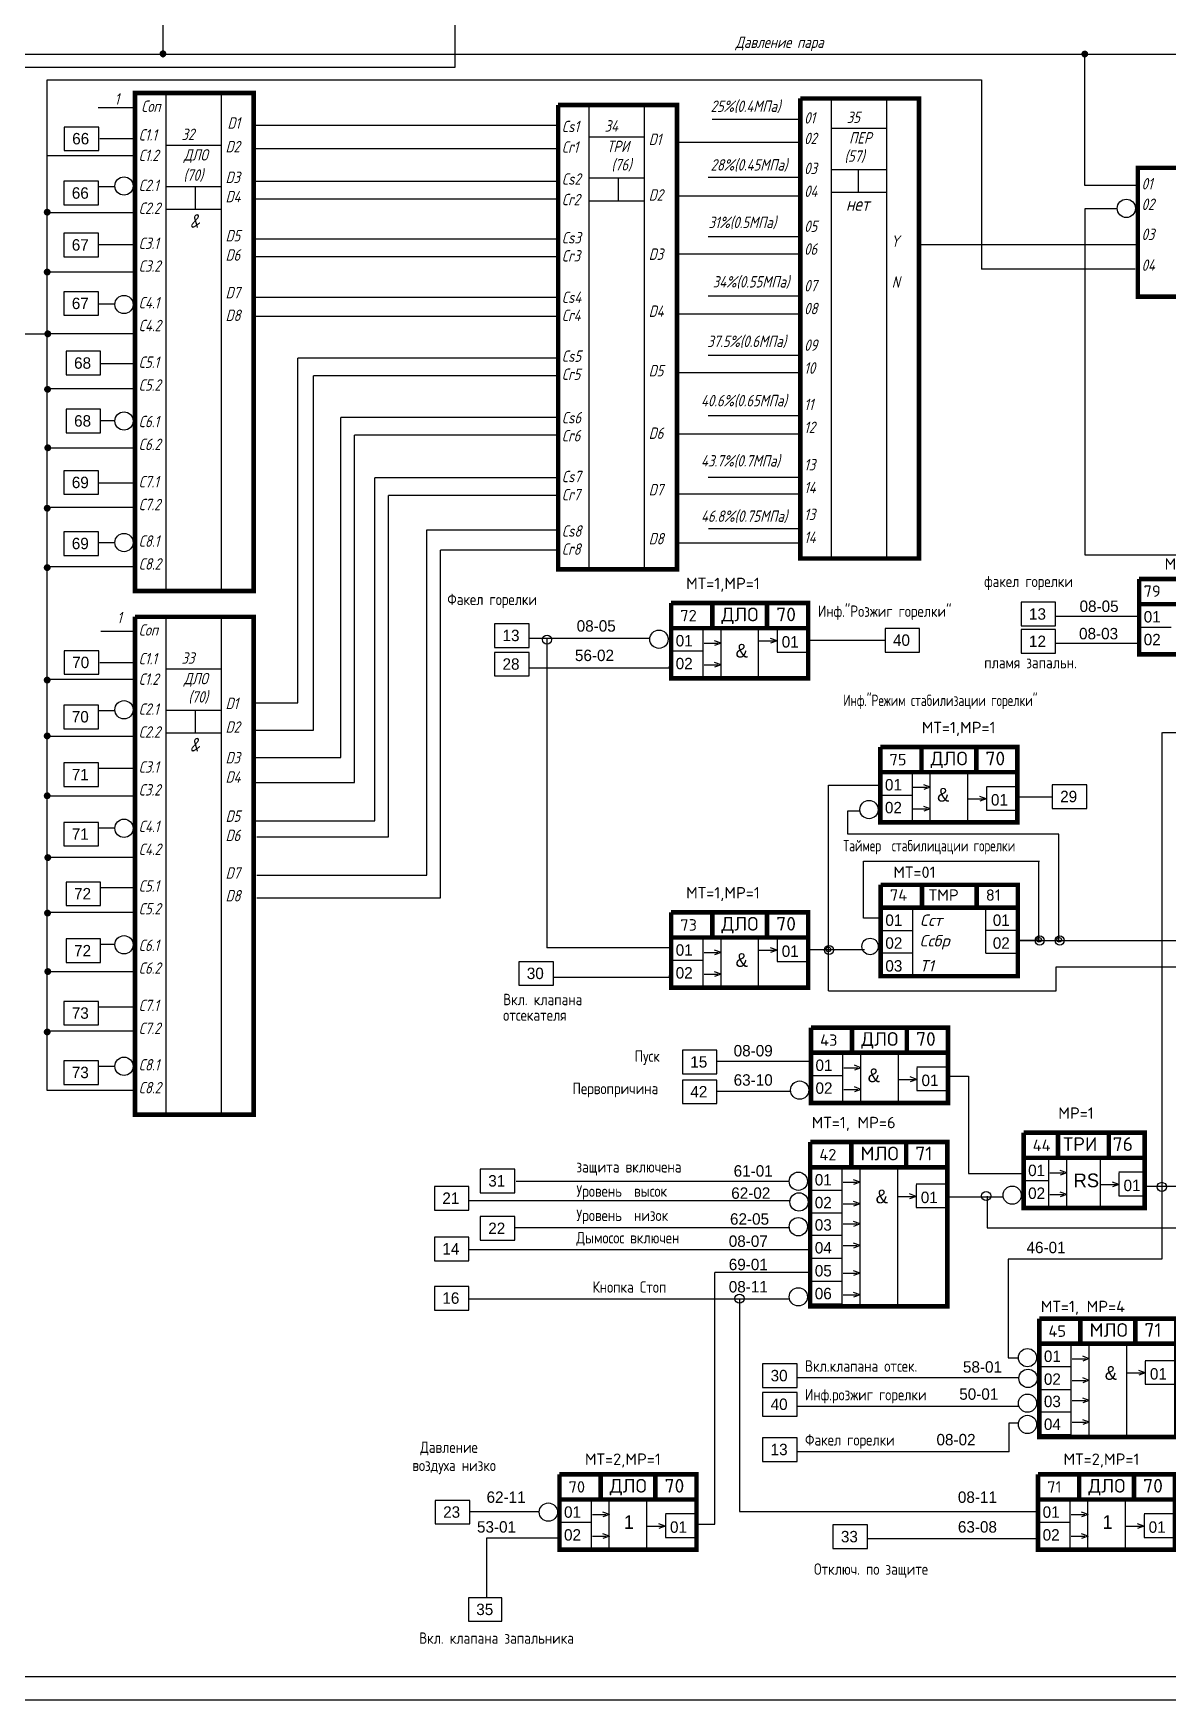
# Model space of a CAD drawing. Header units: millimetres. Extents: x -262 to 1131, y -64 to 607.
# Drawn here: x -54.9 to 193.4, y -64.3 to 300.5 of the extents above; entities that cross this region are included whole.
import ezdxf

# ---------------------------------------------------------------- set-up
doc = ezdxf.new("R2010")
doc.units = ezdxf.units.MM
doc.header["$LTSCALE"] = 0.6
doc.layers.add('1', color=7, linetype='Continuous')
doc.styles.add('CYRILLIC', font='CYRILLIC.shx', dxfattribs={"height": 2.5})
doc.styles.add('ROMANC', font='ROMANC.shx', dxfattribs={"height": 2.5})
doc.styles.get("Standard").update_dxf_attribs({"font": '', "oblique": 15})
doc.styles.get('Standard').set_extended_font_data('GOST type A')

msp = doc.modelspace()

# ---------------------------------------------------------------- linework, layer by layer
at = {"color": 1}
for p, q in [((-26.53, 295.15), (-26.53, 338.33)), ((-175.96, 295.9), (-26.26, 295.9)), ((-26.55, 295.9), (-26.55, 296)), ((256.02, 295.8), (-26.53, 295.8))]:
    msp.add_line(p, q, dxfattribs=at)
for p, q in [((37.39, 329.02), (37.39, 293)), ((-26.26, 295.9), (-26.55, 295.9)), ((175.26, 267.14), (175.26, 295.8)), ((37.39, 293), (-164.44, 293)), ((-51.9, 273.7), (-51.9, 290.26)), ((-51.9, 290.26), (152.69, 290.26)), ((152.69, 290.26), (152.69, 248.86)), ((-25.83, 230.94), (-25.83, 286.96)), ((-13.83, 287.39), (-13.83, 231.47)), ((78.81, 284.76), (78.81, 233.31)), ((119.84, 234.67), (119.84, 285.78)), ((131.84, 286.21), (131.84, 235.2)), ((-33.18, 284.16), (-40.73, 284.16)), ((66.81, 232.78), (66.81, 284.33)), ((-48.15, 279.96), (-48.15, 274.8)), ((-40.59, 279.96), (-48.15, 279.96)), ((-40.59, 274.8), (-40.59, 279.96)), ((-40.37, 277.41), (-32.8, 277.41)), ((-6.66, 280.33), (60.04, 280.33)), ((66.81, 277.83), (78.81, 277.83)), ((119.84, 279.71), (131.84, 279.71)), ((-51.86, 159), (-51.86, 273.66)), ((-32.82, 273.66), (-51.86, 273.66)), ((-48.15, 274.8), (-40.59, 274.8)), ((-25.83, 275.99), (-13.83, 275.99)), ((-6.66, 275.25), (59.84, 275.25)), ((86.11, 276.61), (113.01, 276.61)), ((119.84, 270.69), (131.84, 270.69)), ((125.67, 270.69), (125.67, 265.69)), ((-48.24, 268.07), (-48.24, 262.9)), ((-40.68, 268.07), (-48.24, 268.07)), ((-40.68, 262.9), (-40.68, 268.07)), ((-25.83, 266.97), (-13.83, 266.97)), ((-19.5, 266.97), (-19.5, 261.97)), ((66.81, 268.81), (78.81, 268.81)), ((73.14, 268.81), (73.14, 263.81)), ((187.19, 267.14), (175.26, 267.14)), ((-48.24, 262.9), (-40.68, 262.9)), ((66.81, 263.81), (78.81, 263.81)), ((86.11, 264.86), (113.01, 264.86)), ((119.84, 265.69), (131.84, 265.69)), ((-32.82, 261.16), (-51.86, 261.16)), ((-25.83, 261.97), (-13.83, 261.97)), ((182.39, 262.08), (175.32, 262.08)), ((175.32, 262.08), (175.32, 190.83)), ((186.9, 262.08), (186.52, 262.08)), ((-48.24, 256.71), (-48.24, 251.54)), ((-40.68, 256.71), (-48.24, 256.71)), ((-40.68, 251.54), (-40.68, 256.71)), ((86.11, 252.23), (113.01, 252.23)), ((139.01, 254.25), (186.89, 254.25)), ((-32.82, 248.16), (-51.86, 248.16)), ((-48.24, 251.54), (-40.68, 251.54)), ((186.35, 248.86), (152.69, 248.86)), ((-48.24, 243.9), (-48.24, 238.74)), ((-40.68, 243.9), (-48.24, 243.9)), ((-40.68, 238.74), (-40.68, 243.9)), ((-48.24, 238.74), (-40.68, 238.74)), ((86.11, 239.07), (113.01, 239.07)), ((-57.58, 234.7), (-51.86, 234.7)), ((-32.82, 234.66), (-51.86, 234.66)), ((119.84, 185.49), (119.84, 234.67)), ((131.84, 235.2), (131.84, 185.49)), ((-47.74, 230.85), (-47.74, 225.68)), ((-40.18, 230.85), (-47.74, 230.85)), ((-40.18, 225.68), (-40.18, 230.85)), ((-25.83, 178.37), (-25.83, 230.94)), ((-13.83, 231.47), (-13.83, 178.37)), ((66.81, 183.14), (66.81, 232.78)), ((78.81, 233.31), (78.81, 183.14)), ((2.96, 153.87), (2.96, 229.34)), ((86.11, 226.24), (113.01, 226.24)), ((-32.82, 222.66), (-51.86, 222.66)), ((-47.74, 225.68), (-40.18, 225.68)), ((6.44, 147.91), (6.44, 225.47)), ((-47.74, 218.18), (-47.74, 213.01)), ((-40.18, 218.18), (-47.74, 218.18)), ((-40.18, 213.01), (-40.18, 218.18)), ((12.4, 141.95), (12.4, 216.35)), ((-47.74, 213.01), (-40.18, 213.01)), ((15.37, 136.49), (15.37, 212.48)), ((86.11, 212.76), (113.01, 212.76)), ((-32.82, 209.66), (-51.86, 209.66)), ((-48.24, 204.71), (-48.24, 199.55)), ((-40.68, 204.71), (-48.24, 204.71)), ((-40.68, 199.55), (-40.68, 204.71)), ((19.84, 128.05), (19.84, 203.17)), ((-48.24, 199.55), (-40.68, 199.55)), ((22.82, 124.58), (22.82, 199.3)), ((86.11, 199.62), (113.01, 199.62)), ((-32.82, 196.66), (-51.86, 196.66)), ((-48.24, 191.33), (-48.24, 186.17)), ((-40.68, 191.33), (-48.24, 191.33)), ((-40.68, 186.17), (-40.68, 191.33)), ((31.26, 191.79), (60.04, 191.79)), ((31.26, 116.14), (31.26, 191.79)), ((112.65, 192), (92.93, 192)), ((175.32, 190.83), (175.32, 188.19)), ((-48.24, 186.17), (-40.68, 186.17)), ((34.24, 111.18), (34.24, 187.29)), ((86.11, 188.91), (113.01, 188.91)), ((175.32, 188.19), (175.32, 186.3)), ((175.32, 186.3), (406.53, 186.3)), ((-32.82, 183.66), (-51.86, 183.66)), ((168.89, 175.91), (161.33, 175.91)), ((161.33, 175.91), (161.33, 170.74)), ((168.89, 170.74), (168.89, 175.91)), ((-25.83, 116.28), (-25.83, 172.3)), ((-13.83, 172.73), (-13.83, 116.81)), ((168.89, 172.86), (187.37, 172.86)), ((-32.62, 169.5), (-40.17, 169.5)), ((53.62, 171.21), (46.06, 171.21)), ((46.06, 171.21), (46.06, 166.04)), ((53.62, 166.04), (53.62, 171.21)), ((80.05, 167.95), (53.66, 167.95)), ((57.52, 168.05), (57.52, 100.23)), ((84.55, 167.95), (84.04, 167.95)), ((91.72, 159.25), (91.72, 170.25)), ((95.64, 159.25), (95.64, 170.25)), ((103.81, 170.25), (103.81, 159.25)), ((107.9, 167.47), (106.48, 167.99)), ((114.93, 170.12), (107.93, 170.12)), ((107.93, 170), (107.93, 165)), ((139.1, 170.18), (131.55, 170.18)), ((131.55, 170.18), (131.55, 165.01)), ((139.1, 165.01), (139.1, 170.18)), ((161.33, 170.74), (168.89, 170.74)), ((168.89, 169.92), (161.33, 169.92)), ((161.33, 169.92), (161.33, 164.75)), ((168.89, 164.75), (168.89, 169.92)), ((187.19, 170.49), (194.19, 170.49)), ((-48.15, 165.31), (-48.15, 160.14)), ((-40.59, 165.31), (-48.15, 165.31)), ((-40.59, 160.14), (-40.59, 165.31)), ((46.06, 166.04), (53.62, 166.04)), ((46.06, 164.95), (46.06, 159.78)), ((53.62, 164.95), (46.06, 164.95)), ((53.62, 159.78), (53.62, 164.95)), ((84.72, 165.25), (91.72, 165.25)), ((91.94, 166.97), (94.99, 166.97)), ((95.66, 166.97), (94.24, 167.5)), ((95.66, 166.98), (94.24, 166.45)), ((103.89, 167.47), (107.9, 167.47)), ((107.9, 167.47), (106.48, 166.95)), ((107.93, 165), (114.93, 165)), ((114.93, 167.58), (131.56, 167.58)), ((131.55, 165.01), (139.1, 165.01)), ((161.33, 164.75), (168.89, 164.75)), ((187.19, 166.88), (168.84, 166.88)), ((-40.37, 162.75), (-32.8, 162.75)), ((-25.83, 161.33), (-13.83, 161.33)), ((53.62, 161.54), (84.6, 161.54)), ((85.01, 161.78), (84.22, 161.78)), ((91.94, 162.23), (94.99, 162.23)), ((95.66, 162.23), (94.24, 162.76)), ((95.66, 162.24), (94.24, 161.71)), ((-51.86, 69), (-51.86, 159)), ((-32.82, 159), (-51.86, 159)), ((-48.15, 160.14), (-40.59, 160.14)), ((46.06, 159.78), (53.62, 159.78)), ((95.64, 159.43), (103.81, 159.43)), ((-48.24, 153.41), (-48.24, 148.24)), ((-40.68, 153.41), (-48.24, 153.41)), ((-40.68, 148.24), (-40.68, 153.41)), ((-6.48, 153.87), (2.96, 153.87)), ((-25.83, 152.31), (-13.83, 152.31)), ((-19.5, 152.31), (-19.5, 147.31)), ((-32.82, 146.5), (-51.86, 146.5)), ((-48.24, 148.24), (-40.68, 148.24)), ((-25.83, 147.31), (-13.83, 147.31)), ((-6.98, 147.91), (6.44, 147.91)), ((192.24, 48.14), (192.24, 147.4)), ((192.33, 147.41), (233.91, 147.41)), ((-48.24, 140.74), (-48.24, 135.58)), ((-40.68, 140.74), (-48.24, 140.74)), ((-40.68, 135.58), (-40.68, 140.74)), ((-6.48, 141.95), (12.4, 141.95)), ((137.53, 127.71), (137.53, 138.71)), ((141.45, 127.71), (141.45, 138.71)), ((149.62, 138.71), (149.62, 127.71)), ((-48.24, 135.58), (-40.68, 135.58)), ((-6.48, 136.49), (15.37, 136.49)), ((119.16, 90.82), (119.16, 135.88)), ((119.16, 135.88), (130.36, 135.88)), ((137.74, 135.43), (140.79, 135.43)), ((141.46, 135.43), (140.04, 135.96)), ((141.46, 135.44), (140.04, 134.91)), ((160.74, 135.54), (153.74, 135.54)), ((153.74, 135.42), (153.74, 130.42)), ((175.72, 135.95), (168.16, 135.95)), ((168.16, 135.95), (168.16, 130.78)), ((175.72, 130.78), (175.72, 135.95)), ((-32.82, 133.5), (-51.86, 133.5)), ((130.53, 133.71), (137.53, 133.71)), ((149.7, 132.89), (153.71, 132.89)), ((153.71, 132.89), (152.29, 133.41)), ((153.71, 132.89), (152.29, 132.37)), ((168.09, 133.26), (160.26, 133.26)), ((-48.24, 127.73), (-48.24, 122.56)), ((-40.68, 127.73), (-48.24, 127.73)), ((-40.68, 122.56), (-40.68, 127.73)), ((-6.48, 128.05), (19.84, 128.05)), ((123.43, 125.14), (123.43, 130.28)), ((123.43, 130.28), (126.1, 130.28)), ((130.82, 130.24), (130.03, 130.24)), ((137.74, 130.69), (140.79, 130.69)), ((141.46, 130.69), (140.04, 131.22)), ((141.46, 130.7), (140.04, 130.17)), ((141.45, 127.89), (149.62, 127.89)), ((153.74, 130.42), (160.74, 130.42)), ((168.16, 130.78), (175.72, 130.78)), ((-5.98, 124.58), (22.82, 124.58)), ((169.57, 125.14), (123.43, 125.14)), ((169.57, 102.03), (169.57, 125.14)), ((-48.24, 122.56), (-40.68, 122.56)), ((-32.82, 120), (-51.86, 120)), ((-13.83, 116.81), (-13.83, 63.72)), ((126.83, 119.23), (165.4, 119.23)), ((126.83, 106.77), (126.83, 119.23)), ((165.21, 101.84), (165.21, 119.17)), ((-47.74, 114.67), (-47.74, 109.51)), ((-40.18, 114.67), (-47.74, 114.67)), ((-40.18, 109.51), (-40.18, 114.67)), ((-25.83, 63.72), (-25.83, 116.28)), ((-5.98, 116.14), (31.26, 116.14)), ((-47.74, 109.51), (-40.18, 109.51)), ((-5.98, 111.18), (34.24, 111.18)), ((-32.82, 108), (-51.86, 108)), ((130.4, 106.77), (126.83, 106.77)), ((137.62, 94.06), (137.62, 109.06)), ((153.62, 99.06), (153.62, 109.06)), ((-47.74, 102.2), (-47.74, 97.03)), ((-40.18, 102.2), (-47.74, 102.2)), ((-40.18, 97.03), (-40.18, 102.2)), ((91.72, 91.53), (91.72, 102.53)), ((95.64, 91.53), (95.64, 102.53)), ((103.81, 102.53), (103.81, 91.53)), ((114.93, 102.4), (107.93, 102.4)), ((107.93, 102.28), (107.93, 97.28)), ((130.62, 104.06), (137.62, 104.06)), ((160.62, 104.06), (153.62, 104.06)), ((84.72, 100.23), (57.52, 100.23)), ((84.55, 100.23), (84.04, 100.23)), ((91.94, 99.25), (94.99, 99.25)), ((95.66, 99.25), (94.24, 99.78)), ((95.66, 99.26), (94.24, 98.73)), ((103.89, 99.75), (107.9, 99.75)), ((107.9, 99.75), (106.48, 100.27)), ((107.9, 99.75), (106.48, 99.23)), ((114.93, 99.86), (127.08, 99.86)), ((137.62, 99.06), (130.62, 99.06)), ((153.62, 99.06), (160.62, 99.06)), ((165.56, 101.87), (160.89, 101.87)), ((160.89, 101.87), (205.07, 101.87)), ((-32.82, 95), (-51.86, 95)), ((-47.74, 97.03), (-40.18, 97.03)), ((58.93, 97.23), (51.37, 97.23)), ((51.37, 97.23), (51.37, 92.06)), ((58.93, 92.06), (58.93, 97.23)), ((84.72, 97.53), (91.72, 97.53)), ((95.66, 94.51), (94.24, 95.04)), ((107.93, 97.28), (114.93, 97.28)), ((169.02, 90.82), (169.02, 96.09)), ((169.02, 96.09), (201.75, 96.09)), ((51.37, 92.06), (58.93, 92.06)), ((58.93, 93.82), (84.6, 93.82)), ((85.01, 94.06), (84.22, 94.06)), ((91.94, 94.51), (94.99, 94.51)), ((95.66, 94.52), (94.24, 93.99)), ((95.64, 91.71), (103.81, 91.71)), ((160.62, 94.06), (130.62, 94.06)), ((-48.24, 88.54), (-48.24, 83.37)), ((-40.68, 88.54), (-48.24, 88.54)), ((-40.68, 83.37), (-40.68, 88.54)), ((119.16, 90.82), (169.02, 90.82)), ((-32.82, 82), (-51.86, 82)), ((-48.24, 83.37), (-40.68, 83.37)), ((94.74, 77.85), (87.18, 77.85)), ((87.18, 77.85), (87.18, 72.68)), ((94.74, 72.68), (94.74, 77.85)), ((122.33, 66.3), (122.33, 77.3)), ((126.25, 66.3), (126.25, 77.3)), ((134.42, 77.3), (134.42, 66.3)), ((-48.24, 75.54), (-48.24, 70.37)), ((-40.68, 75.54), (-48.24, 75.54)), ((-40.68, 70.37), (-40.68, 75.54)), ((115.62, 75.35), (94.89, 75.35)), ((122.54, 74.02), (125.59, 74.02)), ((126.26, 74.02), (124.84, 74.54)), ((126.26, 74.02), (124.84, 73.49)), ((145.54, 74.12), (138.54, 74.12)), ((138.54, 74), (138.54, 69)), ((-48.24, 70.37), (-40.68, 70.37)), ((87.18, 72.68), (94.74, 72.68)), ((94.74, 71.32), (87.18, 71.32)), ((87.18, 71.32), (87.18, 66.15)), ((94.74, 66.15), (94.74, 71.32)), ((115.33, 72.3), (122.33, 72.3)), ((126.26, 69.28), (124.84, 69.8)), ((134.5, 71.47), (138.51, 71.47)), ((138.51, 71.47), (137.09, 71.99)), ((138.51, 71.47), (137.09, 70.95)), ((145.42, 72.13), (149.8, 72.13)), ((149.8, 72.13), (149.8, 50.83)), ((-32.82, 69), (-51.86, 69)), ((87.18, 66.15), (94.74, 66.15)), ((110.87, 68.82), (94.89, 68.82)), ((115.62, 68.82), (114.83, 68.82)), ((122.54, 69.28), (125.59, 69.28)), ((126.26, 69.28), (124.84, 68.75)), ((126.25, 66.47), (134.42, 66.47)), ((138.54, 69), (145.54, 69)), ((42.94, 51.8), (42.94, 46.64)), ((50.5, 51.8), (42.94, 51.8)), ((50.5, 46.64), (50.5, 51.8)), ((122.17, 21.76), (122.17, 52.23)), ((126.08, 21.76), (126.08, 52.23)), ((134.26, 52.23), (134.26, 21.76)), ((167.41, 43.29), (167.41, 54.29)), ((171.34, 51.01), (169.92, 51.54)), ((171.33, 43.29), (171.33, 54.29)), ((178.65, 54.29), (178.65, 43.29)), ((188.6, 51.12), (182.77, 51.12)), ((40.45, 48.01), (32.89, 48.01)), ((32.89, 48.01), (32.89, 42.84)), ((40.45, 42.84), (40.45, 48.01)), ((110.58, 49.08), (50.76, 49.08)), ((115.59, 49.08), (114.58, 49.08)), ((122.38, 48.95), (125.43, 48.95)), ((126.1, 48.95), (124.68, 49.48)), ((126.1, 48.96), (124.68, 48.43)), ((145.38, 48.5), (138.38, 48.5)), ((138.38, 48.38), (138.38, 43.38)), ((149.8, 50.83), (161.71, 50.83)), ((161.88, 49.29), (167.41, 49.29)), ((167.62, 51.01), (170.67, 51.01)), ((171.34, 51.02), (169.92, 50.49)), ((178.73, 48.47), (182.74, 48.47)), ((182.74, 48.47), (181.32, 48.99)), ((182.74, 48.47), (181.32, 47.95)), ((182.77, 51), (182.77, 46)), ((188.63, 48.07), (200.4, 48.07)), ((192.13, 48.07), (192.13, 32.13)), ((42.94, 46.64), (50.5, 46.64)), ((115.17, 47.23), (122.17, 47.23)), ((122.38, 44.21), (125.43, 44.21)), ((126.1, 44.21), (124.68, 44.74)), ((126.1, 44.22), (124.68, 43.69)), ((134.33, 45.85), (138.35, 45.85)), ((138.35, 45.85), (136.93, 46.37)), ((138.35, 45.85), (136.93, 45.32)), ((145.76, 45.75), (157.43, 45.75)), ((153.89, 45.88), (153.89, 38.99)), ((167.62, 46.27), (170.67, 46.27)), ((171.34, 46.27), (169.92, 46.8)), ((171.34, 46.28), (169.92, 45.75)), ((182.77, 46), (188.6, 46)), ((32.89, 42.84), (40.45, 42.84)), ((50.5, 41.41), (42.94, 41.41)), ((42.94, 41.41), (42.94, 36.24)), ((50.5, 36.24), (50.5, 41.41)), ((115.17, 42.22), (122.17, 42.22)), ((126.1, 39.8), (124.68, 40.33)), ((138.38, 43.38), (145.38, 43.38)), ((171.33, 43.47), (178.65, 43.47)), ((32.89, 36.92), (32.89, 31.75)), ((40.45, 36.92), (32.89, 36.92)), ((40.45, 31.75), (40.45, 36.92)), ((115.59, 39.12), (114.58, 39.12)), ((115.17, 37.35), (122.17, 37.35)), ((122.38, 39.8), (125.43, 39.8)), ((126.1, 39.81), (124.68, 39.28)), ((153.89, 38.99), (316.2, 38.99)), ((42.94, 36.24), (50.5, 36.24)), ((122.38, 35.06), (125.43, 35.06)), ((126.1, 35.06), (124.68, 35.59)), ((126.1, 35.07), (124.68, 34.54)), ((32.89, 31.75), (40.45, 31.75)), ((115.17, 32.33), (122.17, 32.33)), ((126.1, 29.04), (124.68, 29.56)), ((192.14, 32.13), (158.54, 32.13)), ((158.54, 32.13), (158.54, 10.52)), ((32.89, 26.13), (32.89, 20.97)), ((40.45, 26.13), (32.89, 26.13)), ((40.45, 20.97), (40.45, 26.13)), ((94.27, -25.89), (94.27, 29.16)), ((115.17, 27.32), (122.17, 27.32)), ((122.38, 29.04), (125.43, 29.04)), ((126.1, 29.04), (124.68, 28.51)), ((99.69, 23.38), (99.69, -23.14)), ((115.17, 22.3), (122.17, 22.3)), ((122.38, 24.3), (125.43, 24.3)), ((126.1, 24.3), (124.68, 24.82)), ((126.1, 24.3), (124.68, 23.77)), ((126.08, 21.93), (134.26, 21.93)), ((32.89, 20.97), (40.45, 20.97)), ((126.08, 21.84), (134.26, 21.84)), ((172.33, -6.84), (172.33, 13.59)), ((176.25, -6.84), (176.25, 13.59)), ((184.42, 13.59), (184.42, -6.84)), ((112.32, 9.17), (104.76, 9.17)), ((104.76, 9.17), (104.76, 4)), ((112.32, 4), (112.32, 9.17)), ((158.54, 10.52), (160.81, 10.52)), ((165.75, 10.44), (164.74, 10.44)), ((165.33, 8.59), (172.33, 8.59)), ((172.54, 10.31), (175.59, 10.31)), ((176.26, 10.31), (174.84, 10.84)), ((176.26, 10.32), (174.84, 9.79)), ((188.51, 7.21), (187.09, 7.73)), ((195.54, 9.86), (188.54, 9.86)), ((188.54, 9.74), (188.54, 4.74)), ((104.76, 4), (112.32, 4)), ((160.81, 6.12), (112.27, 6.12)), ((172.54, 5.57), (175.59, 5.57)), ((176.26, 5.57), (174.84, 6.1)), ((176.26, 5.58), (174.84, 5.05)), ((184.5, 7.21), (188.51, 7.21)), ((188.51, 7.21), (187.09, 6.69)), ((188.54, 4.74), (195.54, 4.74)), ((112.32, 2.9), (104.76, 2.9)), ((104.76, 2.9), (104.76, -2.27)), ((112.32, -2.27), (112.32, 2.9)), ((165.75, 0.48), (164.74, 0.48)), ((165.33, 3.58), (172.33, 3.58)), ((172.54, 1.17), (175.59, 1.17)), ((176.26, 1.17), (174.84, 1.69)), ((176.26, 1.17), (174.84, 0.65)), ((104.76, -2.27), (112.32, -2.27)), ((160.81, -0.15), (112.27, -0.15)), ((165.33, -1.29), (172.33, -1.29)), ((172.54, -3.57), (175.59, -3.57)), ((176.26, -3.57), (174.84, -3.05)), ((176.26, -3.57), (174.84, -4.09)), ((112.32, -7), (104.76, -7)), ((104.76, -7), (104.76, -12.17)), ((112.32, -12.17), (112.32, -7)), ((158.76, -10.05), (158.76, -3.76)), ((158.76, -3.76), (160.85, -3.76)), ((165.33, -6.31), (172.33, -6.31)), ((158.76, -10.05), (112.27, -10.05)), ((104.76, -12.17), (112.32, -12.17)), ((33.07, -20.7), (33.07, -25.86)), ((40.63, -20.7), (33.07, -20.7)), ((40.63, -25.86), (40.63, -20.7)), ((67.27, -31.51), (67.27, -20.51)), ((71.18, -31.51), (71.18, -20.51)), ((79.36, -20.51), (79.36, -31.51)), ((172.06, -31.51), (172.06, -20.51)), ((175.98, -31.51), (175.98, -20.51)), ((184.15, -20.51), (184.15, -31.51)), ((40.63, -23.14), (55.86, -23.14)), ((59.84, -23.14), (60.45, -23.14)), ((60.27, -25.51), (67.27, -25.51)), ((67.48, -23.79), (70.53, -23.79)), ((71.2, -23.79), (69.78, -23.27)), ((71.2, -23.79), (69.78, -24.31)), ((90.47, -23.68), (83.47, -23.68)), ((83.47, -23.8), (83.47, -28.8)), ((99.69, -23.14), (165.25, -23.14)), ((165.06, -25.51), (172.06, -25.51)), ((172.27, -23.79), (175.32, -23.79)), ((175.99, -23.79), (174.57, -23.27)), ((175.99, -23.79), (174.57, -24.31)), ((195.27, -23.68), (188.27, -23.68)), ((188.27, -23.8), (188.27, -28.8)), ((33.07, -25.86), (40.63, -25.86)), ((44.39, -41.83), (44.39, -28.89)), ((44.39, -28.89), (59.99, -28.89)), ((59.99, -28.89), (60.27, -28.89)), ((67.48, -28.53), (70.53, -28.53)), ((71.2, -28.53), (69.78, -28.01)), ((71.2, -28.53), (69.78, -29.05)), ((79.43, -26.34), (83.44, -26.34)), ((83.44, -26.34), (82.02, -25.81)), ((83.44, -26.33), (82.02, -26.86)), ((83.47, -28.8), (90.47, -28.8)), ((90.69, -25.89), (94.27, -25.89)), ((127.7, -26.08), (120.14, -26.08)), ((120.14, -26.08), (120.14, -31.25)), ((165.06, -29.13), (127.65, -29.13)), ((127.7, -31.25), (127.7, -26.08)), ((172.27, -28.53), (175.32, -28.53)), ((175.99, -28.53), (174.57, -28.01)), ((175.99, -28.53), (174.57, -29.05)), ((184.23, -26.34), (188.24, -26.34)), ((188.24, -26.34), (186.82, -25.81)), ((188.24, -26.33), (186.82, -26.86)), ((188.27, -28.8), (195.27, -28.8)), ((71.18, -31.33), (79.36, -31.33)), ((120.14, -31.25), (127.7, -31.25)), ((175.98, -31.33), (184.15, -31.33)), ((47.65, -42.02), (40.32, -42.02)), ((40.32, -42.02), (40.32, -47.18)), ((47.65, -47.18), (47.65, -42.02)), ((40.32, -47.18), (47.65, -47.18)), ((-262.21, -64.34), (1130.81, -64.34))]:
    msp.add_line(p, q)
at = {"color": 7}
msp.add_line((1125.81, -59.34), (-242.21, -59.34), dxfattribs=at)
at = {"const_width": 1}
for points in [[(-32.66, 287.39), (-6.66, 287.39), (-6.66, 178.37), (-32.66, 178.37), (-32.66, 287.39)], [(186.89, 271.02), (212.89, 271.02), (212.89, 242.8), (186.89, 242.8), (186.89, 271.02)]]:
    msp.add_lwpolyline(points, close=True, dxfattribs=at)
for points in [[(60.98, 284.76), (85.98, 284.76), (85.98, 183.14), (59.98, 183.14), (59.98, 284.76)], [(61.98, 284.76), (59.98, 284.76)], [(114.01, 286.21), (139.01, 286.21), (139.01, 185.49), (113.01, 185.49), (113.01, 286.21)], [(115.01, 286.21), (113.01, 286.21)], [(187.19, 180.99), (187.19, 175.49), (217.19, 175.49)], [(188.19, 180.99), (217.19, 180.99), (217.19, 164.49), (187.19, 164.49), (187.19, 180.99)], [(189.19, 180.99), (187.19, 180.99)], [(85.72, 175.75), (114.72, 175.75), (114.72, 159.25), (84.72, 159.25), (84.72, 175.75)], [(84.72, 175.75), (84.72, 170.25), (114.72, 170.25)], [(86.72, 175.75), (84.72, 175.75)], [(93.72, 170.25), (93.72, 175.75)], [(105.72, 170.25), (105.72, 175.75)], [(-31.66, 172.73), (-6.66, 172.73), (-6.66, 63.72), (-32.66, 63.72), (-32.66, 172.73)], [(-30.66, 172.73), (-32.66, 172.73)], [(131.53, 144.21), (160.53, 144.21), (160.53, 127.71), (130.53, 127.71), (130.53, 144.21)], [(130.53, 144.21), (130.53, 138.71), (160.53, 138.71)], [(132.53, 144.21), (130.53, 144.21)], [(139.53, 138.71), (139.53, 144.21)], [(151.53, 138.71), (151.53, 144.21)], [(130.62, 114.06), (130.62, 109.06), (160.62, 109.06)], [(131.62, 114.06), (160.62, 114.06), (160.62, 94.06), (130.62, 94.06), (130.62, 114.06)], [(132.62, 114.06), (130.62, 114.06)], [(139.62, 109.06), (139.62, 114.06)], [(151.62, 109.06), (151.62, 114.06)], [(84.72, 108.03), (84.72, 102.53), (114.72, 102.53)], [(85.72, 108.03), (114.72, 108.03), (114.72, 91.53), (84.72, 91.53), (84.72, 108.03)], [(86.72, 108.03), (84.72, 108.03)], [(93.72, 102.53), (93.72, 108.03)], [(105.72, 102.53), (105.72, 108.03)], [(115.33, 82.8), (115.33, 77.3), (145.33, 77.3)], [(116.33, 82.8), (145.33, 82.8), (145.33, 66.3), (115.33, 66.3), (115.33, 82.8)], [(117.33, 82.8), (115.33, 82.8)], [(124.33, 77.3), (124.33, 82.8)], [(136.33, 77.3), (136.33, 82.8)], [(161.88, 59.79), (161.88, 54.29), (188.39, 54.29)], [(162.88, 59.79), (188.39, 59.79), (188.39, 43.29), (161.88, 43.29), (161.88, 59.79)], [(163.88, 59.79), (161.88, 59.79)], [(169.41, 54.29), (169.41, 59.79)], [(180.56, 54.29), (180.56, 59.79)], [(116.17, 57.73), (145.17, 57.73), (145.17, 21.76), (115.17, 21.76), (115.17, 57.73)], [(115.17, 57.73), (115.17, 52.23), (145.17, 52.23)], [(117.17, 57.73), (115.17, 57.73)], [(124.17, 52.23), (124.17, 57.73)], [(136.17, 52.23), (136.17, 57.73)], [(166.33, 19.09), (195.33, 19.09), (195.33, -6.84), (165.33, -6.84), (165.33, 19.09)], [(167.33, 19.09), (165.33, 19.09)], [(165.33, 19.09), (165.33, 13.59), (195.33, 13.59)], [(174.33, 13.59), (174.33, 19.09)], [(186.33, 13.59), (186.33, 19.09)], [(60.27, -15.01), (60.27, -20.51), (90.27, -20.51)], [(61.27, -15.01), (90.27, -15.01), (90.27, -31.51), (60.27, -31.51), (60.27, -15.01)], [(62.27, -15.01), (60.27, -15.01)], [(69.27, -20.51), (69.27, -15.01)], [(81.27, -20.51), (81.27, -15.01)], [(165.06, -15.01), (165.06, -20.51), (195.06, -20.51)], [(166.06, -15.01), (195.06, -15.01), (195.06, -31.51), (165.06, -31.51), (165.06, -15.01)], [(167.06, -15.01), (165.06, -15.01)], [(174.06, -20.51), (174.06, -15.01)], [(186.06, -20.51), (186.06, -15.01)]]:
    msp.add_lwpolyline(points, dxfattribs=at)
for centre, radius in [((57.56, 167.74), 0.996), ((128.28, 100.56), 1.8), ((165.41, 101.86), 0.996), ((169.81, 101.86), 0.996), ((119.28, 99.77), 0.996), ((192.16, 47.93), 0.996), ((153.69, 45.94), 0.996), ((99.69, 23.46), 0.996)]:
    msp.add_circle(centre, radius)
at = {"layer": '1', "color": 7}
for p, q in [((165.29, 102), (165.29, 102)), ((169.69, 102), (169.69, 102))]:
    msp.add_line(p, q, dxfattribs=at)
at = {"layer": '1', "color": 7, "const_width": 0.75}
for points in [[(-26.91, 295.99, 1), (-26.16, 295.99, 1)], [(174.91, 295.94, 1), (175.66, 295.94, 1)], [(-52.26, 261.31, 1), (-51.51, 261.31, 1)], [(-52.26, 248.21, 1), (-51.51, 248.21, 1)], [(-52.13, 234.68, 1), (-51.38, 234.68, 1)], [(-52.19, 222.53, 1), (-51.44, 222.53, 1)], [(-52.13, 209.73, 1), (-51.38, 209.73, 1)], [(-52.26, 196.5, 1), (-51.51, 196.5, 1)], [(-52.26, 183.5, 1), (-51.51, 183.5, 1)], [(-52.26, 158.88, 1), (-51.51, 158.88, 1)], [(-52.26, 146.65, 1), (-51.51, 146.65, 1)], [(-52.26, 133.55, 1), (-51.51, 133.55, 1)], [(-52.13, 120.02, 1), (-51.38, 120.02, 1)], [(-52.19, 107.87, 1), (-51.44, 107.87, 1)], [(-52.13, 95.07, 1), (-51.38, 95.07, 1)], [(-52.26, 81.84, 1), (-51.51, 81.84, 1)]]:
    msp.add_lwpolyline(points, format="xyb", close=True, dxfattribs=at)
at = {"layer": '1', "color": 7}
for points in [[(112.98, 281.61), (93.69, 281.61)], [(-37.06, 266.83), (-40.68, 266.83)], [(-32.69, 266.83), (-33.08, 266.83)], [(59.95, 268.04), (-6.66, 268.04)], [(112.98, 268.94), (92.84, 268.94)], [(59.95, 264.17), (-6.66, 264.17)], [(59.95, 255.37), (-6.66, 255.37)], [(112.98, 255.93), (92.84, 255.93)], [(-32.69, 254.16), (-40.68, 254.16)], [(59.95, 251.51), (-6.66, 251.51)], [(-37.07, 241.15), (-40.68, 241.15)], [(-32.69, 241.15), (-33.07, 241.15)], [(59.95, 242.63), (-6.66, 242.63)], [(112.98, 242.9), (92.84, 242.9)], [(59.95, 238.49), (-6.66, 238.49)], [(112.98, 229.91), (92.84, 229.91)], [(-32.19, 228.09), (-40.18, 228.09)], [(59.95, 229.34), (2.96, 229.34)], [(59.95, 225.47), (6.44, 225.47)], [(-37.07, 215.62), (-40.18, 215.62)], [(-32.19, 215.62), (-33.07, 215.62)], [(59.95, 216.35), (12.4, 216.35)], [(112.98, 216.73), (92.84, 216.73)], [(59.95, 212.48), (15.37, 212.48)], [(-32.69, 201.96), (-40.68, 201.96)], [(59.95, 203.17), (19.84, 203.17)], [(112.98, 203.24), (92.84, 203.24)], [(59.95, 199.3), (22.82, 199.3)], [(-37.07, 188.96), (-40.68, 188.96)], [(-32.69, 188.96), (-33.07, 188.96)], [(59.95, 187.29), (34.24, 187.29)], [(-37.06, 152.17), (-40.68, 152.17)], [(-32.69, 152.17), (-33.08, 152.17)], [(-32.69, 139.5), (-40.68, 139.5)], [(-37.07, 126.49), (-40.68, 126.49)], [(-32.69, 126.49), (-33.07, 126.49)], [(-32.19, 113.43), (-40.18, 113.43)], [(-37.07, 100.96), (-40.18, 100.96)], [(-32.19, 100.96), (-33.07, 100.96)], [(-32.69, 87.3), (-40.68, 87.3)], [(-37.07, 74.3), (-40.68, 74.3)], [(-32.69, 74.3), (-33.07, 74.3)], [(110.72, 44.84), (40.45, 44.84)], [(115.17, 44.84), (114.7, 44.84)], [(110.72, 38.96), (50.5, 38.96)], [(115.17, 34.17), (40.45, 34.17)], [(115.17, 34.88), (114.7, 34.88)], [(115.17, 29.16), (94.27, 29.16)], [(110.64, 23.38), (40.45, 23.38)], [(115.17, 23.38), (114.52, 23.38)], [(165.33, 6.2), (164.86, 6.2)], [(165.33, -3.76), (164.86, -3.76)]]:
    msp.add_lwpolyline(points, dxfattribs=at)
for centre, radius in [((-35.07, 267.04), 2), ((184.39, 262.14), 2), ((-35.07, 241.1), 2), ((-35.07, 215.59), 2), ((-35.07, 188.99), 2), ((82.05, 167.82), 2), ((-35.07, 152.38), 2), ((128.05, 130.53), 2), ((-35.07, 126.44), 2), ((-35.07, 100.93), 2), ((165.29, 102), 0.5), ((169.69, 102), 0.5), ((119.16, 99.91), 0.5), ((-35.07, 74.33), 2), ((112.85, 69.11), 2), ((112.58, 49.16), 2), ((159.39, 46.11), 2), ((112.71, 44.63), 2), ((112.58, 39.2), 2), ((112.58, 23.85), 2), ((162.74, 10.53), 2), ((162.87, 6), 2), ((162.74, 0.57), 2), ((162.74, -4.08), 2), ((57.85, -23.28), 2)]:
    msp.add_circle(centre, radius, dxfattribs=at)

# ---------------------------------------------------------------- texts
at = {"oblique": 15}
for s, height, p in [('1', 2.5, (-37.13, 284.87)), ('Соп', 2.5, (-31.28, 283.26)), ('25%%%(0.4МПа)', 2.5, (93.37, 283.26)), ('D1', 2.5, (-12.43, 279.58)), ('Сs1', 2.5, (60.81, 278.83)), ('01', 2.5, (113.84, 280.71)), ('С1.1', 2.5, (-31.83, 276.99)), ('D1', 2.5, (79.81, 276.01)), ('02', 2.5, (113.84, 276.21)), ('С1.2', 2.5, (-31.83, 272.49)), ('D2', 2.5, (-12.83, 274.41)), ('Сr1', 2.5, (60.81, 274.33)), ('D3', 2.5, (-12.83, 267.7)), ('28%%%(0.45МПа)', 2.5, (93.37, 270.42)), ('03', 2.5, (113.84, 269.65)), ('С2.1', 2.5, (-31.83, 265.93)), ('Сs2', 2.5, (60.81, 267.33)), ('D2', 2.5, (79.81, 263.84)), ('04', 2.5, (113.84, 264.65)), ('01', 2.5, (187.72, 266.28)), ('С2.2', 2.5, (-31.83, 260.93)), ('D4', 2.5, (-12.83, 263.48)), ('Сr2', 2.5, (60.81, 262.83)), ('нет', 3, (122.99, 261.61)), ('02', 2.5, (187.72, 261.78)), ('&', 3, (-20.68, 257.88)), ('31%%%(0.5МПа)', 2.5, (92.9, 257.83)), ('05', 2.5, (113.84, 256.99)), ('С3.1', 2.5, (-31.83, 253.26)), ('D5', 2.5, (-12.83, 254.91)), ('Сs3', 2.5, (60.81, 254.47)), ('Y', 2.5, (132.84, 253.75)), ('03', 2.5, (187.72, 255.22)), ('D6', 2.5, (-12.83, 250.69)), ('Сr3', 2.5, (60.81, 250.51)), ('D3', 2.5, (79.81, 250.87)), ('06', 2.5, (113.84, 251.99)), ('С3.2', 2.5, (-31.83, 248.26)), ('04', 2.5, (187.72, 248.47)), ('D7', 2.5, (-12.83, 242.45)), ('34%%%(0.55МПа)', 2.5, (93.82, 244.82)), ('07', 2.5, (113.84, 243.97)), ('N', 2.5, (133.02, 244.76)), ('С4.1', 2.5, (-31.83, 240.25)), ('Сs4', 2.5, (60.81, 241.44)), ('D4', 2.5, (79.81, 238.39)), ('08', 2.5, (113.84, 238.97)), ('С4.2', 2.5, (-31.83, 235.25)), ('D8', 2.5, (-12.83, 237.49)), ('Сr4', 2.5, (60.81, 237.48)), ('37.5%%%(0.6МПа)', 2.5, (92.62, 231.79)), ('Сs5', 2.5, (60.81, 228.55)), ('09', 2.5, (113.84, 230.95)), ('С5.1', 2.5, (-31.83, 227.22)), ('Сr5', 2.5, (60.81, 224.59)), ('D5', 2.5, (79.81, 225.36)), ('10', 2.5, (113.84, 225.95)), ('С5.2', 2.5, (-31.83, 222.22)), ('40.6%%%(0.65МПа)', 2.5, (91.26, 218.81)), ('11', 2.5, (113.84, 217.96)), ('С6.1', 2.5, (-31.83, 214.23)), ('Сs6', 2.5, (60.81, 215.08)), ('12', 2.5, (113.84, 212.96)), ('С6.2', 2.5, (-31.83, 209.23)), ('Сr6', 2.5, (60.81, 211.12)), ('D6', 2.5, (79.81, 211.68)), ('43.7%%%(0.7МПа)', 2.5, (91.26, 205.63)), ('Сs7', 2.5, (60.81, 202.19)), ('13', 2.5, (113.84, 204.78)), ('С7.1', 2.5, (-31.83, 201.06)), ('Сr7', 2.5, (60.81, 198.23)), ('D7', 2.5, (79.81, 199.3)), ('14', 2.5, (113.84, 199.78)), ('С7.2', 2.5, (-31.83, 196.06)), ('46.8%%%(0.75МПа)', 2.5, (91.26, 193.51)), ('13', 2.5, (113.84, 193.89)), ('С8.1', 2.5, (-31.83, 188.06)), ('Сs8', 2.5, (60.81, 190.27)), ('D8', 2.5, (79.81, 188.59)), ('14', 2.5, (113.84, 188.89)), ('Сr8', 2.5, (60.81, 186.31)), ('С8.2', 2.5, (-31.83, 183.06)), ('1', 2.5, (-36.58, 171.31)), ('Соп', 2.5, (-31.83, 168.61)), ('С1.1', 2.5, (-31.83, 162.33)), ('С1.2', 2.5, (-31.83, 157.83)), ('С2.1', 2.5, (-31.83, 151.27)), ('D1', 2.5, (-12.83, 152.52)), ('D2', 2.5, (-12.83, 147.34)), ('С2.2', 2.5, (-31.83, 146.27)), ('&', 3, (-20.68, 143.23)), ('D3', 2.5, (-12.83, 140.63)), ('С3.1', 2.5, (-31.83, 138.6)), ('D4', 2.5, (-12.83, 136.41)), ('С3.2', 2.5, (-31.83, 133.6)), ('С4.1', 2.5, (-31.83, 125.59)), ('D5', 2.5, (-12.83, 127.84)), ('D6', 2.5, (-12.83, 123.62)), ('С4.2', 2.5, (-31.83, 120.59)), ('D7', 2.5, (-12.83, 115.38)), ('С5.1', 2.5, (-31.83, 112.56)), ('С5.2', 2.5, (-31.83, 107.56)), ('D8', 2.5, (-12.83, 110.42)), ('С6.1', 2.5, (-31.83, 99.57)), ('С6.2', 2.5, (-31.83, 94.57)), ('С7.1', 2.5, (-31.83, 86.4)), ('С7.2', 2.5, (-31.83, 81.4)), ('С8.1', 2.5, (-31.83, 73.4)), ('С8.2', 2.5, (-31.83, 68.4))]:
    msp.add_text(s, height=height, dxfattribs=at).set_placement(p)
at = {"color": 7, "oblique": 15}
for s, p in [('34', (70.16, 278.95)), ('35', (123.18, 280.84)), ('32', (-22.48, 277.11)), ('ПЕР', (123.68, 276.34)), ('ДЛО', (-21.98, 272.61)), ('ТРИ', (70.66, 274.45)), ('(57)', (122.68, 272.34)), ('(70)', (-22.04, 268.19)), ('(76)', (71.66, 270.45)), ('33', (-22.48, 162.45)), ('ДЛО', (-21.98, 157.95)), ('(70)', (-20.98, 153.95))]:
    msp.add_text(s, height=2.5, dxfattribs=at).set_placement(p)
at = {"style": 'CYRILLIC'}
for s, height, p in [('66', 2.5, (-46.41, 276.16)), ('66', 2.5, (-46.5, 264.26)), ('67', 2.5, (-46.5, 252.9)), ('67', 2.5, (-46.5, 240.1)), ('68', 2.5, (-46, 227.04)), ('68', 2.5, (-46, 214.37)), ('69', 2.5, (-46.5, 200.9)), ('69', 2.5, (-46.5, 187.53)), ('08-05', 2.5, (174.14, 173.79)), ('08-05', 2.5, (64.04, 169.48)), ('13', 2.5, (163.07, 172.1)), ('01', 2.5, (188.19, 171.49)), ('13', 2.5, (47.81, 167.4)), ('01', 2.5, (85.72, 166.25)), ('01', 2.5, (108.93, 166)), ('40', 2.5, (133.29, 166.37)), ('12', 2.5, (163.07, 166.11)), ('08-03', 2.5, (174.03, 167.8)), ('02', 2.5, (188.19, 166.49)), ('56-02', 2.5, (63.66, 163.04)), ('&', 3, (98.83, 163.81)), ('70', 2.5, (-46.41, 161.5)), ('28', 2.5, (47.81, 161.14)), ('02', 2.5, (85.72, 161.25)), ('70', 2.5, (-46.5, 149.6)), ('71', 2.5, (-46.5, 136.93)), ('01', 2.5, (131.53, 134.71)), ('&', 3, (142.96, 132.27)), ('02', 2.5, (131.53, 129.71)), ('01', 2.5, (154.74, 131.42)), ('29', 2.5, (169.9, 132.14)), ('71', 2.5, (-46.5, 123.92)), ('72', 2.5, (-46, 110.86)), ('01', 2.5, (131.62, 105.06)), ('01', 2.5, (155.15, 105.06)), ('02', 2.5, (131.62, 100.06)), ('02', 2.5, (155.15, 100.06)), ('72', 2.5, (-46, 98.39)), ('01', 2.5, (85.72, 98.53)), ('&', 3, (98.83, 96.09)), ('01', 2.5, (108.93, 98.28)), ('30', 2.5, (53.12, 93.42)), ('02', 2.5, (85.72, 93.53)), ('03', 2.5, (131.62, 95.06)), ('73', 2.5, (-46.5, 84.73)), ('08-09', 2.5, (98.41, 76.49)), ('73', 2.5, (-46.5, 71.73)), ('15', 2.5, (88.92, 74.04)), ('01', 2.5, (116.33, 73.3)), ('&', 3, (127.76, 70.85)), ('42', 2.5, (88.92, 67.51)), ('63-10', 2.5, (98.41, 70.08)), ('02', 2.5, (116.33, 68.3)), ('01', 2.5, (139.54, 70)), ('61-01', 2.5, (98.41, 50.17)), ('01', 2.5, (162.88, 50.29)), ('31', 2.5, (44.68, 48)), ('62-02', 2.5, (97.88, 45.31)), ('01', 2.5, (116.17, 48.23)), ('02', 2.5, (162.88, 45.29)), ('RS', 3, (172.84, 47.85)), ('01', 2.5, (183.77, 47)), ('21', 2.5, (34.63, 44.2)), ('02', 2.5, (116.17, 43.23)), ('&', 3, (129.5, 44.33)), ('01', 2.5, (139.38, 44.38)), ('22', 2.5, (44.68, 37.6)), ('62-05', 2.5, (97.61, 39.65)), ('03', 2.5, (116.17, 38.35)), ('08-07', 2.5, (97.34, 34.79)), ('14', 2.5, (34.63, 33.11)), ('04', 2.5, (116.17, 33.35)), ('46-01', 2.5, (162.53, 33.41)), ('69-01', 2.5, (97.34, 29.69)), ('05', 2.5, (116.17, 28.32)), ('08-11', 2.5, (97.34, 24.81)), ('06', 2.5, (116.17, 23.32)), ('16', 2.5, (34.63, 22.33)), ('01', 2.5, (166.33, 9.59)), ('30', 2.5, (106.5, 5.36)), ('58-01', 2.5, (148.61, 7.25)), ('&', 3, (179.66, 5.69)), ('01', 2.5, (189.54, 5.74)), ('50-01', 2.5, (147.8, 1.32)), ('02', 2.5, (166.33, 4.59)), ('40', 2.5, (106.5, -0.91)), ('03', 2.5, (166.33, -0.29)), ('04', 2.5, (166.33, -5.29)), ('08-02', 2.5, (142.82, -8.66)), ('13', 2.5, (106.5, -10.81)), ('62-11', 2.5, (44.31, -21.25)), ('08-11', 2.5, (147.5, -21.25)), ('23', 2.5, (34.81, -24.51)), ('53-01', 2.5, (42.21, -27.76)), ('01', 2.5, (61.27, -24.51)), ('1', 3, (74.37, -26.95)), ('01', 2.5, (84.47, -27.8)), ('63-08', 2.5, (147.5, -27.76)), ('01', 2.5, (166.06, -24.51)), ('1', 3, (179.16, -26.95)), ('01', 2.5, (189.27, -27.8)), ('02', 2.5, (61.27, -29.51)), ('33', 2.5, (121.89, -29.89)), ('02', 2.5, (166.06, -29.51)), ('35', 2.5, (42.06, -45.82))]:
    msp.add_text(s, height=height, dxfattribs=at).set_placement(p)
at = {"style": 'ROMANC', "width": 0.8}
for s, p in [('факел горелки', (153.27, 179.24)), ('Факел горелки', (35.72, 175.29)), ('Инф."Розжиг горелки"', (116.87, 172.71)), ('пламя запальн.', (153.27, 161.45)), ('Вкл. клапана', (47.94, 87.7)), ('отсекателя', (47.94, 84.29)), (' Пуск', (75.41, 75.31)), ('Первопричина', (63.13, 68.22)), ('Вкл.клапана отсек.', (114.04, 7.46)), ('Инф.розжиг горелки', (114.04, 1.19)), ('Факел горелки', (114.04, -8.71)), ('Отключ. по защите', (116.01, -37))]:
    msp.add_text(s, height=2.5, dxfattribs=at).set_placement(p)
at = {"color": 7, "style": 'ROMANC'}
for s, height, p in [('ДЛО', 3, (95.72, 171.75)), ('70', 3, (107.72, 171.75)), ('ДЛО', 3, (141.53, 140.21)), ('70', 3, (153.53, 140.21)), ('ТМР', 2.5, (141.12, 110.56)), ('81', 2.5, (153.62, 110.56)), ('ДЛО', 3, (95.72, 104.03)), ('70', 3, (107.72, 104.03)), ('ДЛО', 3, (126.33, 78.8)), ('70', 3, (138.33, 78.8)), ('ТРИ', 3, (170.53, 55.79)), ('76', 3, (181.39, 55.79)), ('МЛО', 3, (126.17, 53.73)), ('71', 3, (138.17, 53.73)), ('МЛО', 3, (176.33, 15.09)), ('71', 3, (188.33, 15.09)), ('ДЛО', 3, (71.27, -19.01)), ('70', 3, (83.27, -19.01)), ('ДЛО', 3, (176.06, -19.01)), ('70', 3, (188.06, -19.01))]:
    msp.add_text(s, height=height, dxfattribs=at).set_placement(p)
at = {"color": 176, "style": 'ROMANC', "width": 0.8}
for s, p in [('защита включена', (63.98, 51.07)), ('Уровень  высок', (63.98, 45.76)), ('Уровень  низок', (63.98, 40.45)), ('Дымосос включен', (63.98, 35.54)), ('Кнопка Стоп', (67.49, 24.76)), ('Давление', (29.78, -10.32)), (' воздуха низко', (26.72, -14.29)), ('Вкл. клапана запальника', (29.55, -52.11))]:
    msp.add_text(s, height=2.5, dxfattribs=at).set_placement(p)
at = {"layer": '1', "color": 7, "oblique": 15}
msp.add_text('Давление пара', height=2.5, dxfattribs=at).set_placement((98.83, 297.27))
at = {"layer": '1', "color": 7, "style": 'ROMANC'}
for s, p in [('МТ=2,МР=1', (192.75, 183.06)), ('МТ=1,МР=1', (87.99, 178.78)), ('72', (86.72, 171.75)), ('МТ=1,МР=1', (139.59, 147.24)), ('75', (132.53, 140.21)), ('МТ=01', (133.35, 115.56)), ('МТ=1,МР=1', (87.99, 111.06)), ('73', (86.72, 104.03)), ('43', (117.33, 78.8)), ('МТ=1, МР=6', (115.48, 60.76)), ('МР=1', (169.47, 62.82)), ('42', (117.17, 53.73)), ('44', (163.88, 55.79)), ('МТ=1, МР=4', (165.64, 20.49)), ('45', (167.33, 15.09)), ('МТ=2,МР=1', (65.83, -12.94)), ('МТ=2,МР=1', (170.62, -12.94)), ('70', (62.27, -19.01)), ('71', (167.06, -19.01))]:
    msp.add_text(s, height=2.5, dxfattribs=at).set_placement(p)
at = {"layer": '1', "color": 1, "style": 'ROMANC'}
for s, p in [('79', (188.17, 177.1)), ('74', (132.62, 110.56))]:
    msp.add_text(s, height=2.5, dxfattribs=at).set_placement(p)
at = {"layer": '1', "color": 7, "style": 'ROMANC', "width": 0.7}
for s, p in [('Инф."Режим стабилизации горелки"', (122.4, 153.19)), ('Таймер  стабилицации горелки', (122.4, 121.38))]:
    msp.add_text(s, height=2.5, dxfattribs=at).set_placement(p)
at = {"layer": '1', "color": 7, "style": 'ROMANC', "oblique": 15}
for s, p in [('Cст', (139.12, 105.06)), ('Ссбр', (139.12, 100.56)), ('Т1', (139.12, 95.06))]:
    msp.add_text(s, height=2.5, dxfattribs=at).set_placement(p)

doc.saveas('drawing.dxf')
